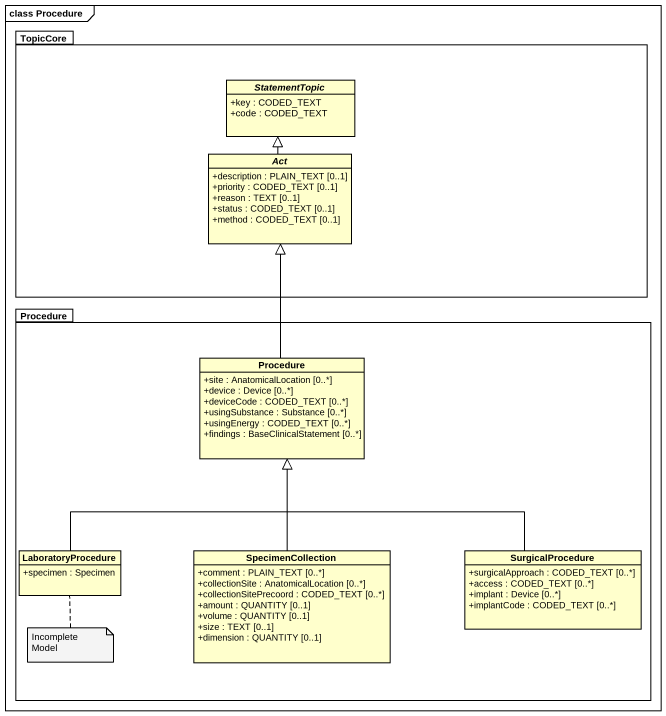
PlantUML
@startuml
mainframe class Procedure
hide circle
hide empty members
skinparam classAttributeIconSize 0
package TopicCore {
  abstract class StatementTopic {
    +key : CODED_TEXT
    +code : CODED_TEXT
  }
  abstract class Act {
    +description : PLAIN_TEXT [0..1]
    +priority : CODED_TEXT [0..1]
    +reason : TEXT [0..1]
    +status : CODED_TEXT [0..1]
    +method : CODED_TEXT [0..1]
  }
}
package Procedure {
  class "Procedure" as Procedure_2 {
    +site : AnatomicalLocation [0..*]
    +device : Device [0..*]
    +deviceCode : CODED_TEXT [0..*]
    +usingSubstance : Substance [0..*]
    +usingEnergy : CODED_TEXT [0..*]
    +findings : BaseClinicalStatement [0..*]
  }
  class LaboratoryProcedure {
    +specimen : Specimen
  }
  class SpecimenCollection {
    +comment : PLAIN_TEXT [0..*]
    +collectionSite : AnatomicalLocation [0..*]
    +collectionSitePrecoord : CODED_TEXT [0..*]
    +amount : QUANTITY [0..1]
    +volume : QUANTITY [0..1]
    +size : TEXT [0..1]
    +dimension : QUANTITY [0..1]
  }
  class SurgicalProcedure {
    +surgicalApproach : CODED_TEXT [0..*]
    +access : CODED_TEXT [0..*]
    +implant : Device [0..*]
    +implantCode : CODED_TEXT [0..*]
  }
}
Act -up-|> StatementTopic
Procedure_2 -up-|> Act
LaboratoryProcedure -up-|> Procedure_2
SpecimenCollection -up-|> Procedure_2
SurgicalProcedure -up-|> Procedure_2
note bottom of LaboratoryProcedure : Incomplete Model
@enduml
